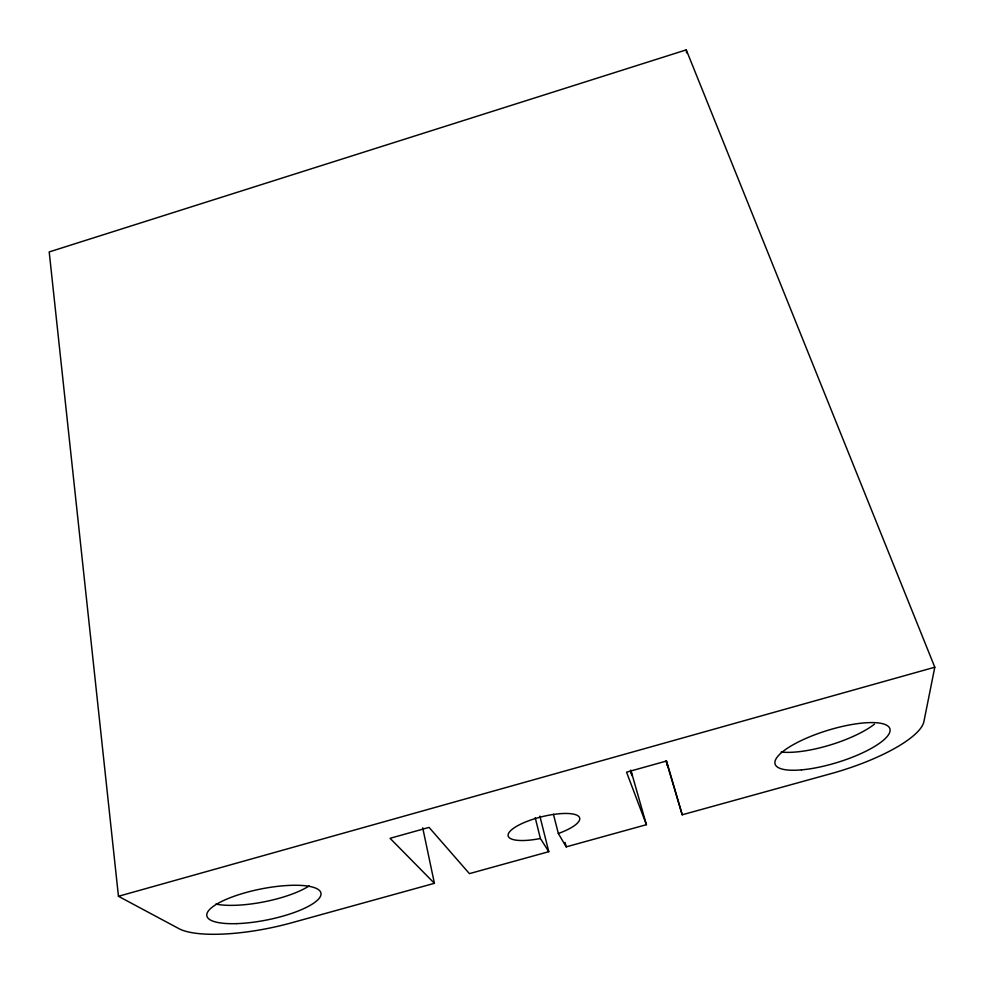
<?xml version="1.0" encoding="UTF-8"?>
<svg xmlns="http://www.w3.org/2000/svg" width="984" height="984" viewBox="0 0 984 984"><rect width="100%" height="100%" fill="white"/><g stroke="black" fill="none" stroke-linecap="round" stroke-linejoin="round"><path stroke-width="1.48" d="M422.702 827.778L434.411 883.312L291.436 922.844A92.189 25.03 -11.3 0 1 178.928 928.65L118.449 896.289L49.2 251.929L686.266 49.876L934.8 667.214L923.902 721.616A95.19 26.568 -17.1 0 1 831.369 773.547L682.219 814.789L666.389 761.788M118.449 896.289L934.8 667.214M539.872 816.105L548.789 851.689L469.417 873.632L429.061 827.396L390.058 838.306L434.411 883.312M553.426 814.272L558.346 833.51L566.206 846.867L646.414 824.69L630.806 770.054M535.222 817.753L540.388 838.491L548.789 851.689M646.414 824.69L626.55 772.182L666.562 760.989L682.219 814.789M630.387 771.05L632.036 775.749L630.904 770.878M565.062 842.427L566.206 846.867M686.266 49.876L686.586 52.915M309.136 885.932A57.822 16.297 -11.2 0 1 215.84 904.087M874.444 724.163A59.68 17.282 -17.2 0 1 781.173 752.022M540.388 838.491A36.851 10.443 -14.1 0 1 511.68 829.709A36.851 10.443 -14.1 0 1 569.736 813.608A36.851 10.443 -14.1 0 1 558.346 833.51M667.632 765.81L666.18 761.013L667.632 765.81M236.664 923.632A58.179 15.781 -11.3 0 0 321.005 893.521A58.179 15.781 -11.3 0 0 234.007 896.301A58.179 15.781 -11.3 0 0 236.664 923.632M801.468 769.869A60.061 16.753 -17.1 0 0 890.04 731.026A60.061 16.753 -17.1 0 0 805.896 738.418A60.061 16.753 -17.1 0 0 801.468 769.869"/></g></svg>
